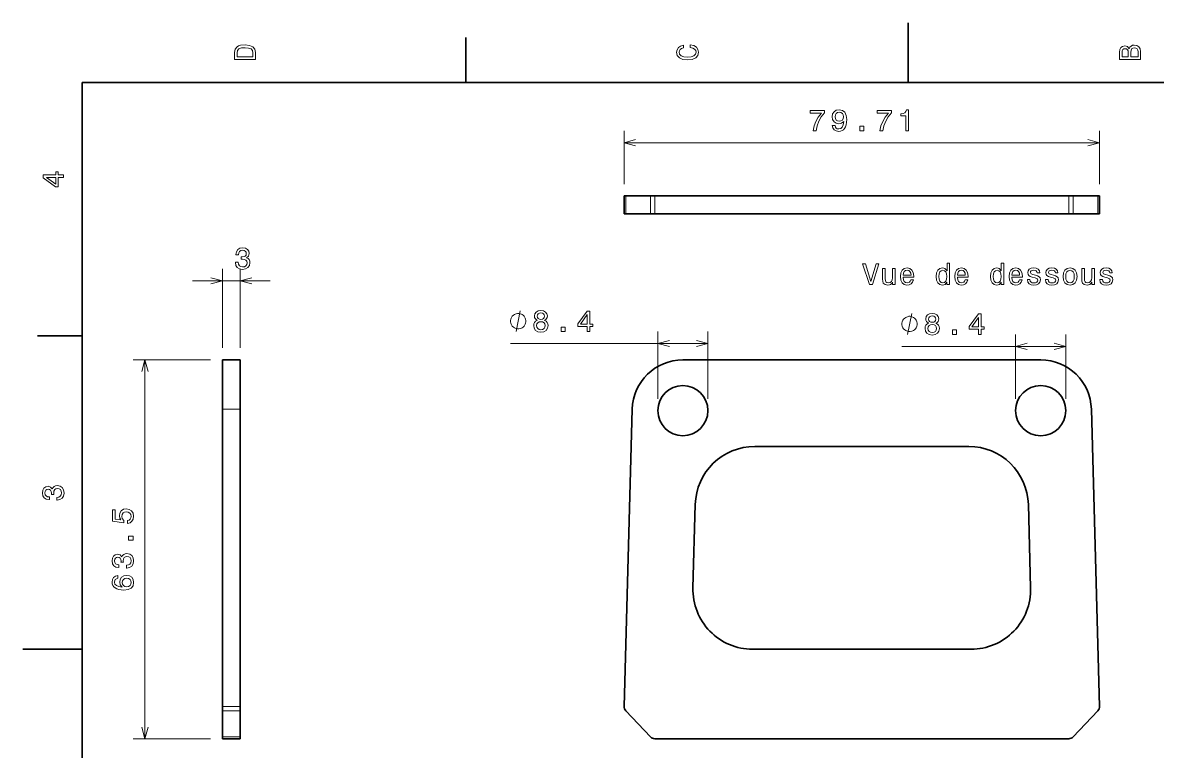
# Model space of a CAD drawing. Extents: x 0 to 297, y 0 to 210.
# Drawn here: x 0 to 190.3, y 87.9 to 210 of the extents above; entities that cross this region are included whole.
import ezdxf

# ---------------------------------------------------------------- set-up
doc = ezdxf.new("R2010")
doc.units = 0

msp = doc.modelspace()

# ---------------------------------------------------------------- linework, layer by layer
at = {"color": 7, "lineweight": 35, "ltscale": 0.25}
for p, q in [((148.5, 200), (148.5, 210)), ((10, 105), (0, 105))]:
    msp.add_line(p, q, dxfattribs=at)
at = {"color": 7, "lineweight": 35, "ltscale": 0.1875}
for p, q in [((74.300003, 200), (74.300003, 207.5)), ((10, 157.5), (2.5, 157.5))]:
    msp.add_line(p, q, dxfattribs=at)
at = {"color": 7, "lineweight": 35}
for p, q in [((287, 200), (10, 200)), ((10, 200), (10, 10)), ((175.400833, 180.955002), (105.999985, 180.955002)), ((175.400833, 177.955002), (105.999985, 177.955002)), ((110.700409, 153.481461), (170.700409, 153.481461)), ((33.487938, 145.212708), (33.487938, 95.393669)), ((36.487938, 145.212708), (36.487938, 95.393669)), ((100.847702, 95.393669), (102.203552, 145.212708)), ((179.197266, 145.212708), (180.553116, 95.393669)), ((158.631226, 138.981461), (122.769592, 138.981461)), ((122.388573, 104.981453), (159.012238, 104.981453)), ((175.400833, 89.981461), (105.999985, 89.981461))]:
    msp.add_line(p, q, dxfattribs=at)
at = {"color": 7, "lineweight": 13, "ltscale": 0.223232}
for p, q in [((100.847336, 182.955002), (100.847336, 191.884277)), ((180.553482, 182.955002), (180.553482, 191.884277))]:
    msp.add_line(p, q, dxfattribs=at)
at = {"color": 7, "lineweight": 13}
for p, q in [((100.847336, 189.884277), (180.553482, 189.884277)), ((20.50296, 89.981461), (20.50296, 153.481461))]:
    msp.add_line(p, q, dxfattribs=at)
at = {"color": 7, "lineweight": 35, "ltscale": 0.006848}
for p, q in [((100.847336, 180.955002), (101.121254, 180.955002)), ((180.279572, 180.955002), (180.553482, 180.955002)), ((100.847336, 177.955002), (101.121254, 177.955002)), ((180.279572, 177.955002), (180.553482, 177.955002))]:
    msp.add_line(p, q, dxfattribs=at)
at = {"color": 7, "lineweight": 35, "ltscale": 0.075}
for p, q in [((100.847336, 177.955002), (100.847336, 180.955002)), ((180.553482, 177.955002), (180.553482, 180.955002)), ((33.487938, 153.481461), (36.487938, 153.481461)), ((33.487938, 89.981461), (36.487938, 89.981461))]:
    msp.add_line(p, q, dxfattribs=at)
at = {"color": 7, "lineweight": 35, "ltscale": 0.103816}
for p, q in [((101.121254, 180.955002), (105.273895, 180.955002)), ((176.126923, 180.955002), (180.279572, 180.955002)), ((101.121254, 177.955002), (105.273895, 177.955002)), ((176.126923, 177.955002), (180.279572, 177.955002))]:
    msp.add_line(p, q, dxfattribs=at)
at = {"color": 7, "lineweight": 13, "ltscale": 0.075}
for p, q in [((101.121254, 180.955002), (101.121254, 177.955002)), ((105.273895, 180.955002), (105.273895, 177.955002)), ((105.999985, 180.955002), (105.999985, 177.955002)), ((175.400833, 180.955002), (175.400833, 177.955002)), ((176.126923, 180.955002), (176.126923, 177.955002)), ((180.279572, 180.955002), (180.279572, 177.955002)), ((33.487938, 145.212708), (36.487938, 145.212708)), ((33.487938, 95.393669), (36.487938, 95.393669)), ((33.487938, 94.678856), (36.487938, 94.678856)), ((33.487938, 90.293854), (36.487938, 90.293854))]:
    msp.add_line(p, q, dxfattribs=at)
at = {"color": 7, "lineweight": 35, "ltscale": 0.018152}
for p, q in [((105.273895, 180.955002), (105.999985, 180.955002)), ((175.400833, 180.955002), (176.126923, 180.955002)), ((105.273895, 177.955002), (105.999985, 177.955002)), ((175.400833, 177.955002), (176.126923, 177.955002))]:
    msp.add_line(p, q, dxfattribs=at)
at = {"color": 7, "lineweight": 13, "ltscale": 0.331441}
for p, q in [((33.487938, 155.481461), (33.487938, 168.739105)), ((36.487938, 155.481461), (36.487938, 168.739105))]:
    msp.add_line(p, q, dxfattribs=at)
at = {"color": 7, "lineweight": 13, "ltscale": 0.325}
msp.add_line((28.487938, 166.739105), (41.487938, 166.739105), dxfattribs=at)
at = {"color": 8, "lineweight": 13, "ltscale": 0.281099}
for p, q in [((106.500412, 146.981461), (106.500412, 158.225433)), ((114.900406, 146.981461), (114.900406, 158.225433))]:
    msp.add_line(p, q, dxfattribs=at)
at = {"color": 8, "lineweight": 13}
for p, q in [((81.803947, 156.225433), (114.900406, 156.225433)), ((147.42868, 155.752106), (174.900406, 155.752106))]:
    msp.add_line(p, q, dxfattribs=at)
at = {"color": 8, "lineweight": 13, "ltscale": 0.269266}
for p, q in [((166.500412, 146.981461), (166.500412, 157.752106)), ((174.900406, 146.981461), (174.900406, 157.752106))]:
    msp.add_line(p, q, dxfattribs=at)
at = {"color": 7, "lineweight": 13, "ltscale": 0.324624}
for p, q in [((31.487938, 153.481461), (18.50296, 153.481461)), ((31.487938, 89.981461), (18.50296, 89.981461))]:
    msp.add_line(p, q, dxfattribs=at)
at = {"color": 7, "lineweight": 35, "ltscale": 0.206719}
for p, q in [((33.487938, 153.481461), (33.487938, 145.212708)), ((36.487938, 153.481461), (36.487938, 145.212708))]:
    msp.add_line(p, q, dxfattribs=at)
at = {"color": 7, "lineweight": 35, "ltscale": 0.35013}
for p, q in [((112.773293, 129.25351), (112.392273, 115.25351)), ((168.627533, 129.25351), (169.008545, 115.25351))]:
    msp.add_line(p, q, dxfattribs=at)
at = {"color": 7, "lineweight": 35, "ltscale": 0.01787}
for p, q in [((33.487938, 94.678856), (33.487938, 95.393669)), ((36.487938, 94.678856), (36.487938, 95.393669))]:
    msp.add_line(p, q, dxfattribs=at)
at = {"color": 7, "lineweight": 35, "ltscale": 0.109625}
for p, q in [((33.487938, 90.293854), (33.487938, 94.678856)), ((36.487938, 90.293854), (36.487938, 94.678856))]:
    msp.add_line(p, q, dxfattribs=at)
at = {"color": 7, "lineweight": 35, "ltscale": 0.150982}
for p, q in [((101.121254, 94.678856), (105.273895, 90.293854)), ((176.126923, 90.293854), (180.279572, 94.678856))]:
    msp.add_line(p, q, dxfattribs=at)
at = {"color": 7, "lineweight": 35, "ltscale": 0.00781}
for p, q in [((33.487938, 89.981461), (33.487938, 90.293854)), ((36.487938, 89.981461), (36.487938, 90.293854))]:
    msp.add_line(p, q, dxfattribs=at)
at = {"color": 7, "lineweight": 13}
for points in [[(35.533215, 204.994965), (35.533215, 203.829971), (39.033215, 203.829971), (39.033215, 204.994965), (38.922264, 205.544678), (38.584366, 205.953171), (38.034657, 206.205338), (37.283215, 206.296112), (36.516644, 206.215424), (36.21405, 206.114563), (35.971977, 205.973343), (35.644165, 205.56485), (35.563473, 205.297562)], [(35.951801, 204.959656), (36.027451, 205.342941), (36.259438, 205.605194), (36.672985, 205.761536), (37.283215, 205.811966), (37.873272, 205.756485), (38.286816, 205.600143), (38.533936, 205.332855), (38.614628, 204.959656), (38.614628, 204.298996), (35.951801, 204.298996)], [(111.93206, 205.817017), (112.35569, 205.716141), (112.658287, 205.549713), (112.844887, 205.317734), (112.905403, 205.045395), (112.814629, 204.71759), (112.54229, 204.460388), (112.098488, 204.28891), (111.483215, 204.233429), (110.872986, 204.28891), (110.424141, 204.455338), (110.151802, 204.71254), (110.055984, 205.045395), (110.106415, 205.287476), (110.247627, 205.494247), (110.474571, 205.655624), (110.787247, 205.766571), (110.787247, 206.245682), (110.308144, 206.094391), (109.94503, 205.832138), (109.718086, 205.474075), (109.637398, 205.045395), (109.763474, 204.510818), (110.116501, 204.10231), (110.696472, 203.840057), (111.483215, 203.749283), (112.269958, 203.840057), (112.84993, 204.10231), (113.208, 204.510818), (113.329041, 205.045395), (113.233215, 205.51442), (112.965927, 205.892654), (112.527161, 206.159943), (111.93206, 206.301163)], [(185.542007, 205.630417), (185.249496, 205.983429), (185.052811, 206.074219), (184.81073, 206.104477), (184.432495, 206.03891), (184.160156, 205.842224), (183.993729, 205.524506), (183.933212, 205.080704), (183.933212, 203.835022), (187.433212, 203.835022), (187.433212, 205.151306), (187.36261, 205.620331), (187.155838, 205.968307), (186.828018, 206.185165), (186.384216, 206.260818), (186.08667, 206.215424), (185.839554, 206.094391), (185.65799, 205.897705)], [(185.385666, 204.984879), (185.385666, 204.298996), (184.351807, 204.298996), (184.351807, 205.025223), (184.382065, 205.297562), (184.472839, 205.489197), (184.629181, 205.605194), (184.86116, 205.645538), (185.093155, 205.600143), (185.254532, 205.479111), (185.355408, 205.272339)], [(187.014618, 205.095825), (187.014618, 204.298996), (185.809296, 204.298996), (185.809296, 205.050446), (185.844589, 205.368164), (185.9505, 205.595108), (186.132065, 205.731277), (186.394302, 205.776657), (186.671692, 205.731277), (186.863327, 205.605194), (186.979324, 205.393372)], [(132.527359, 191.884277), (133.036713, 191.884277), (133.20314, 192.716415), (133.495651, 193.493073), (133.909195, 194.214249), (134.448822, 194.890045), (134.448822, 195.308624), (132.048248, 195.308624), (132.048248, 194.849701), (133.964676, 194.849701), (133.409912, 194.168854), (132.991333, 193.457764), (132.698822, 192.701279)], [(135.754013, 192.751709), (135.829666, 192.353302), (136.046524, 192.045654), (136.389465, 191.854019), (136.843353, 191.783417), (137.1409, 191.81871), (137.408188, 191.9095), (137.635132, 192.065826), (137.826782, 192.287735), (137.978073, 192.565109), (138.08902, 192.908051), (138.154587, 193.301422), (138.17981, 193.75531), (138.09407, 194.466415), (137.846954, 194.985855), (137.453583, 195.298538), (136.913956, 195.4095), (136.419724, 195.31871), (136.046524, 195.076645), (135.804443, 194.703445), (135.723755, 194.234421), (135.804443, 193.750275), (136.041473, 193.382111), (136.394501, 193.150131), (136.843353, 193.074478), (137.317413, 193.170303), (137.675476, 193.462814), (137.594788, 192.903015), (137.433411, 192.504593), (137.186295, 192.267563), (136.848389, 192.19191), (136.586151, 192.227219), (136.394501, 192.338165), (136.268417, 192.514679), (136.217987, 192.751709)], [(136.212952, 194.239471), (136.263382, 194.552139), (136.404587, 194.799255), (136.626495, 194.955597), (136.913956, 195.011078), (137.211502, 194.955597), (137.438446, 194.799255), (137.579666, 194.55719), (137.635132, 194.244507), (137.579666, 193.926788), (137.438446, 193.689758), (137.206467, 193.543503), (136.898819, 193.493073), (136.621445, 193.543503), (136.404587, 193.689758), (136.263382, 193.921738)], [(143.735428, 191.884277), (144.244781, 191.884277), (144.411209, 192.716415), (144.70372, 193.493073), (145.117264, 194.214249), (145.656891, 194.890045), (145.656891, 195.308624), (143.256317, 195.308624), (143.256317, 194.849701), (145.172745, 194.849701), (144.617981, 194.168854), (144.199402, 193.457764), (143.906891, 192.701279)], [(148.08168, 191.884277), (148.540604, 191.884277), (148.540604, 195.4095), (148.197678, 195.4095), (148.106888, 195.101852), (147.925339, 194.895081), (147.647964, 194.774048), (147.264679, 194.733704), (147.264679, 194.375626), (148.08168, 194.375626)], [(140.352432, 191.884277), (141.048386, 191.884277), (141.048386, 192.635712), (140.352432, 192.635712)], [(6.833213, 184.02739), (6.833213, 184.481277), (5.965778, 184.481277), (5.965778, 184.98056), (5.56232, 184.98056), (5.56232, 184.481277), (3.408862, 184.481277), (3.408862, 184.022339), (5.521974, 182.489197), (5.965778, 182.489197), (5.965778, 184.02739)], [(5.56232, 182.912827), (3.993876, 184.02739), (5.56232, 184.02739)], [(35.666943, 169.838531), (35.666943, 169.803223), (35.747635, 169.319077), (35.984665, 168.955963), (36.357864, 168.723969), (36.8521, 168.638245), (37.376598, 168.723969), (37.76997, 168.945877), (38.022129, 169.298904), (38.112907, 169.752792), (38.072563, 170.050354), (37.961613, 170.292419), (37.780056, 170.479019), (37.537979, 170.615189), (37.865791, 170.887512), (37.981785, 171.321228), (37.906136, 171.7146), (37.689278, 172.012161), (37.33625, 172.198761), (36.8521, 172.264313), (36.398209, 172.183624), (36.050228, 171.961731), (35.823284, 171.608704), (35.747635, 171.139679), (35.747635, 171.10437), (36.19648, 171.10437), (36.236828, 171.427155), (36.36795, 171.659134), (36.579765, 171.800354), (36.877319, 171.850769), (37.139565, 171.810425), (37.331207, 171.704529), (37.447201, 171.533051), (37.492592, 171.301056), (37.447201, 171.053955), (37.326164, 170.887512), (37.114349, 170.786652), (36.826885, 170.756393), (36.630199, 170.761444), (36.630199, 170.363022), (36.877319, 170.373108), (37.195042, 170.327728), (37.432072, 170.206696), (37.573284, 170.01001), (37.623714, 169.752792), (37.568237, 169.460297), (37.421986, 169.243439), (37.189999, 169.107269), (36.882362, 169.061874), (36.564636, 169.112305), (36.332649, 169.263611), (36.186394, 169.505676), (36.13092, 169.838531)], [(143.095947, 169.603424), (142.218414, 166.622864), (141.315689, 169.603424), (140.836578, 169.603424), (141.966263, 166.098373), (142.470581, 166.098373), (143.575043, 169.603424)], [(154.982834, 166.516968), (154.982834, 166.098373), (155.426636, 166.098373), (155.426636, 169.719406), (154.987869, 169.719406), (154.987869, 168.393036), (154.649979, 168.776321), (154.443207, 168.867111), (154.206177, 168.902405), (153.777496, 168.801544), (153.444641, 168.519119), (153.227783, 168.065231), (153.152145, 167.455002), (153.227783, 166.844772), (153.444641, 166.385834), (153.777496, 166.098373), (154.206177, 166.002548), (154.443207, 166.037857), (154.655014, 166.128632)], [(164.090897, 166.516968), (164.090897, 166.098373), (164.534698, 166.098373), (164.534698, 169.719406), (164.095947, 169.719406), (164.095947, 168.393036), (163.758041, 168.776321), (163.55127, 168.867111), (163.31424, 168.902405), (162.885574, 168.801544), (162.552719, 168.519119), (162.335861, 168.065231), (162.260208, 167.455002), (162.335861, 166.844772), (162.552719, 166.385834), (162.885574, 166.098373), (163.31424, 166.002548), (163.55127, 166.037857), (163.763092, 166.128632)], [(146.298386, 168.80658), (145.854584, 168.80658), (145.854584, 167.243179), (145.804153, 166.880081), (145.657898, 166.617828), (145.430954, 166.456436), (145.133408, 166.406006), (144.896378, 166.44635), (144.745071, 166.567398), (144.659348, 166.77417), (144.639175, 167.066666), (144.639175, 168.80658), (144.195374, 168.80658), (144.195374, 167.026321), (144.210495, 166.668259), (144.30632, 166.370712), (144.598831, 166.098373), (145.067841, 166.002548), (145.320007, 166.037857), (145.536865, 166.128632), (145.723465, 166.284973), (145.874756, 166.511917), (145.874756, 166.098373), (146.298386, 166.098373)], [(147.634842, 167.323883), (149.410065, 167.323883), (149.4151, 167.530655), (149.334412, 168.110626), (149.112518, 168.544342), (148.759491, 168.80658), (148.290466, 168.902405), (147.831528, 168.801544), (147.4785, 168.519119), (147.251556, 168.060196), (147.170868, 167.455002), (147.246521, 166.834686), (147.473465, 166.380798), (147.821442, 166.098373), (148.27533, 166.002548), (148.668701, 166.068115), (148.99147, 166.239578), (149.2285, 166.511917), (149.36467, 166.875031), (148.925919, 166.875031), (148.835129, 166.673294), (148.70401, 166.522003), (148.330811, 166.40097), (148.04335, 166.456436), (147.826492, 166.63295), (147.685272, 166.920425), (147.634842, 167.308746)], [(147.634842, 167.697083), (147.690323, 168.045059), (147.826492, 168.302261), (148.033264, 168.458603), (148.305603, 168.514084), (148.572891, 168.458603), (148.779663, 168.302261), (148.905746, 168.045059), (148.951126, 167.697083)], [(154.281815, 168.503998), (154.574326, 168.43338), (154.796234, 168.236694), (154.927353, 167.90889), (154.977783, 167.455002), (154.927353, 166.996063), (154.796234, 166.668259), (154.574326, 166.466522), (154.281815, 166.40097), (154.00444, 166.466522), (153.792633, 166.668259), (153.651413, 167.001114), (153.606033, 167.455002), (153.651413, 167.903854), (153.792633, 168.231659), (154.00444, 168.43338)], [(156.74292, 167.323883), (158.518127, 167.323883), (158.523178, 167.530655), (158.44249, 168.110626), (158.220581, 168.544342), (157.867554, 168.80658), (157.398529, 168.902405), (156.939606, 168.801544), (156.586578, 168.519119), (156.359634, 168.060196), (156.278946, 167.455002), (156.354584, 166.834686), (156.581528, 166.380798), (156.92952, 166.098373), (157.383408, 166.002548), (157.776779, 166.068115), (158.099548, 166.239578), (158.336578, 166.511917), (158.472748, 166.875031), (158.033981, 166.875031), (157.943207, 166.673294), (157.812073, 166.522003), (157.438889, 166.40097), (157.151413, 166.456436), (156.934555, 166.63295), (156.79335, 166.920425), (156.74292, 167.308746)], [(156.74292, 167.697083), (156.798386, 168.045059), (156.934555, 168.302261), (157.141327, 168.458603), (157.413666, 168.514084), (157.680954, 168.458603), (157.887726, 168.302261), (158.013809, 168.045059), (158.059204, 167.697083)], [(163.389893, 168.503998), (163.682404, 168.43338), (163.904297, 168.236694), (164.035431, 167.90889), (164.085861, 167.455002), (164.035431, 166.996063), (163.904297, 166.668259), (163.682404, 166.466522), (163.389893, 166.40097), (163.112518, 166.466522), (162.900696, 166.668259), (162.759491, 167.001114), (162.714096, 167.455002), (162.759491, 167.903854), (162.900696, 168.231659), (163.112518, 168.43338)], [(165.850983, 167.323883), (167.626205, 167.323883), (167.631241, 167.530655), (167.550552, 168.110626), (167.328644, 168.544342), (166.975632, 168.80658), (166.506607, 168.902405), (166.047668, 168.801544), (165.694641, 168.519119), (165.467697, 168.060196), (165.387009, 167.455002), (165.462662, 166.834686), (165.689606, 166.380798), (166.037582, 166.098373), (166.49147, 166.002548), (166.884842, 166.068115), (167.207611, 166.239578), (167.444641, 166.511917), (167.580811, 166.875031), (167.142059, 166.875031), (167.05127, 166.673294), (166.920151, 166.522003), (166.546951, 166.40097), (166.259491, 166.456436), (166.042633, 166.63295), (165.901413, 166.920425), (165.850983, 167.308746)], [(165.850983, 167.697083), (165.906464, 168.045059), (166.042633, 168.302261), (166.249405, 168.458603), (166.521729, 168.514084), (166.789032, 168.458603), (166.995804, 168.302261), (167.121887, 168.045059), (167.167267, 167.697083)], [(169.825043, 167.67691), (169.396378, 167.777771), (169.078644, 167.893768), (168.972748, 168.130798), (169.003006, 168.297226), (169.108917, 168.418259), (169.28038, 168.493912), (169.527496, 168.52417), (169.764526, 168.493912), (169.951126, 168.403122), (170.072174, 168.266968), (170.122604, 168.085403), (170.55632, 168.085403), (170.55632, 168.09549), (170.480667, 168.423294), (170.273895, 168.680511), (169.951126, 168.841888), (169.527496, 168.902405), (169.098816, 168.841888), (168.786148, 168.675461), (168.589462, 168.428345), (168.528931, 168.115662), (168.574326, 167.813065), (168.715546, 167.601257), (168.947525, 167.449951), (169.285431, 167.344055), (169.779663, 167.223007), (170.082245, 167.096939), (170.162949, 166.996063), (170.193207, 166.844772), (170.147812, 166.658173), (170.026779, 166.516968), (169.830093, 166.426178), (169.567841, 166.39592), (169.290466, 166.426178), (169.088745, 166.532089), (168.952576, 166.703568), (168.897095, 166.940598), (168.468414, 166.940598), (168.539032, 166.53714), (168.745804, 166.244629), (169.073608, 166.068115), (169.527496, 166.002548), (170.001556, 166.068115), (170.349548, 166.244629), (170.561356, 166.527054), (170.637009, 166.895203), (170.581528, 167.212921), (170.425186, 167.429779), (170.167984, 167.570999)], [(172.861069, 167.67691), (172.432404, 167.777771), (172.11467, 167.893768), (172.008759, 168.130798), (172.039032, 168.297226), (172.144928, 168.418259), (172.316406, 168.493912), (172.563522, 168.52417), (172.800552, 168.493912), (172.987152, 168.403122), (173.108185, 168.266968), (173.15863, 168.085403), (173.592346, 168.085403), (173.592346, 168.09549), (173.516693, 168.423294), (173.309921, 168.680511), (172.987152, 168.841888), (172.563522, 168.902405), (172.134842, 168.841888), (171.822174, 168.675461), (171.625488, 168.428345), (171.564957, 168.115662), (171.610352, 167.813065), (171.751556, 167.601257), (171.983551, 167.449951), (172.321442, 167.344055), (172.815674, 167.223007), (173.118271, 167.096939), (173.198975, 166.996063), (173.229218, 166.844772), (173.183838, 166.658173), (173.062805, 166.516968), (172.866119, 166.426178), (172.603867, 166.39592), (172.326492, 166.426178), (172.124756, 166.532089), (171.988586, 166.703568), (171.933121, 166.940598), (171.50444, 166.940598), (171.575043, 166.53714), (171.781815, 166.244629), (172.109634, 166.068115), (172.563522, 166.002548), (173.037582, 166.068115), (173.385559, 166.244629), (173.597382, 166.527054), (173.673035, 166.895203), (173.617554, 167.212921), (173.461212, 167.429779), (173.20401, 167.570999)], [(174.439606, 167.449951), (174.520294, 166.834686), (174.752289, 166.380798), (175.120438, 166.098373), (175.61467, 166.002548), (176.103867, 166.098373), (176.472015, 166.375748), (176.70401, 166.829636), (176.789749, 167.449951), (176.70401, 168.065231), (176.472015, 168.52417), (176.103867, 168.801544), (175.61467, 168.902405), (175.120438, 168.801544), (174.752289, 168.519119), (174.520294, 168.065231)], [(174.893494, 167.455002), (174.938873, 167.90889), (175.080093, 168.236694), (175.307037, 168.438431), (175.61467, 168.509033), (175.917267, 168.438431), (176.144211, 168.241745), (176.285431, 167.90889), (176.335846, 167.455002), (176.285431, 166.996063), (176.144211, 166.663208), (175.917267, 166.461487), (175.61467, 166.39592), (175.307037, 166.461487), (175.080093, 166.663208), (174.938873, 166.996063)], [(179.694641, 168.80658), (179.250839, 168.80658), (179.250839, 167.243179), (179.200409, 166.880081), (179.054153, 166.617828), (178.827209, 166.456436), (178.529663, 166.406006), (178.292633, 166.44635), (178.141327, 166.567398), (178.055588, 166.77417), (178.035416, 167.066666), (178.035416, 168.80658), (177.591614, 168.80658), (177.591614, 167.026321), (177.60675, 166.668259), (177.702576, 166.370712), (177.995071, 166.098373), (178.464096, 166.002548), (178.716248, 166.037857), (178.933121, 166.128632), (179.11972, 166.284973), (179.271011, 166.511917), (179.271011, 166.098373), (179.694641, 166.098373)], [(181.969147, 167.67691), (181.540466, 167.777771), (181.222748, 167.893768), (181.116837, 168.130798), (181.147095, 168.297226), (181.252991, 168.418259), (181.424469, 168.493912), (181.671585, 168.52417), (181.908615, 168.493912), (182.095215, 168.403122), (182.216248, 168.266968), (182.266693, 168.085403), (182.700409, 168.085403), (182.700409, 168.09549), (182.624756, 168.423294), (182.417984, 168.680511), (182.095215, 168.841888), (181.671585, 168.902405), (181.24292, 168.841888), (180.930237, 168.675461), (180.733551, 168.428345), (180.673035, 168.115662), (180.718414, 167.813065), (180.859619, 167.601257), (181.091614, 167.449951), (181.429504, 167.344055), (181.923752, 167.223007), (182.226349, 167.096939), (182.307037, 166.996063), (182.337296, 166.844772), (182.291901, 166.658173), (182.170868, 166.516968), (181.974182, 166.426178), (181.711929, 166.39592), (181.434555, 166.426178), (181.232819, 166.532089), (181.096664, 166.703568), (181.041183, 166.940598), (180.612518, 166.940598), (180.683105, 166.53714), (180.889893, 166.244629), (181.217697, 166.068115), (181.671585, 166.002548), (182.145645, 166.068115), (182.493637, 166.244629), (182.705444, 166.527054), (182.781097, 166.895203), (182.725616, 167.212921), (182.569275, 167.429779), (182.312073, 167.570999)], [(5.73379, 129.979111), (5.769093, 129.979111), (6.253242, 130.059799), (6.616354, 130.296829), (6.848343, 130.670029), (6.934078, 131.164276), (6.848343, 131.688766), (6.626441, 132.082138), (6.273415, 132.334305), (5.819525, 132.425079), (5.521974, 132.384735), (5.279899, 132.273788), (5.0933, 132.092224), (4.957133, 131.850143), (4.684798, 132.177963), (4.251081, 132.293961), (3.857709, 132.218307), (3.560158, 132.00145), (3.373559, 131.648422), (3.307997, 131.164276), (3.388689, 130.710388), (3.610591, 130.362396), (3.963617, 130.135452), (4.432637, 130.059799), (4.46794, 130.059799), (4.46794, 130.508652), (4.145173, 130.548996), (3.913184, 130.680115), (3.771974, 130.891937), (3.721542, 131.189484), (3.761888, 131.451736), (3.867795, 131.643372), (4.039265, 131.759369), (4.271254, 131.804764), (4.518372, 131.759369), (4.684798, 131.638336), (4.785663, 131.426514), (4.815922, 131.139053), (4.810879, 130.942368), (5.209294, 130.942368), (5.199208, 131.189484), (5.244596, 131.507217), (5.365634, 131.744247), (5.56232, 131.885452), (5.819525, 131.935883), (6.112032, 131.880417), (6.328891, 131.734161), (6.465058, 131.502167), (6.510447, 131.194534), (6.460014, 130.876801), (6.308718, 130.644821), (6.066643, 130.498566), (5.73379, 130.443085)], [(17.590137, 126.084778), (18.003681, 126.195724), (18.326447, 126.442841), (18.528177, 126.805954), (18.603825, 127.269936), (18.513046, 127.779297), (18.265928, 128.177719), (17.872557, 128.429871), (17.368235, 128.525696), (16.899214, 128.439972), (16.531059, 128.197891), (16.294027, 127.819649), (16.208292, 127.33046), (16.26881, 126.952209), (16.435238, 126.659706), (15.492153, 126.800919), (15.492153, 128.334061), (15.078609, 128.334061), (15.078609, 126.46302), (16.934517, 126.185638), (16.934517, 126.589096), (16.697485, 126.881607), (16.61175, 127.254807), (16.667225, 127.577576), (16.828609, 127.824692), (17.075727, 127.981033), (17.393452, 128.036499), (17.711174, 127.981033), (17.958292, 127.819649), (18.114632, 127.572525), (18.170109, 127.254807), (18.134806, 126.987518), (18.01881, 126.780746), (17.837254, 126.62944), (17.590137, 126.553802)], [(18.50296, 123.251495), (18.50296, 123.947456), (17.75152, 123.947456), (17.75152, 123.251495)], [(17.403538, 118.59256), (17.438839, 118.59256), (17.922989, 118.673248), (18.286102, 118.910278), (18.518089, 119.283478), (18.603825, 119.77771), (18.518089, 120.302208), (18.296188, 120.69558), (17.943163, 120.947746), (17.489273, 121.038521), (17.191721, 120.998177), (16.949646, 120.887222), (16.763046, 120.705673), (16.626881, 120.463593), (16.354546, 120.791405), (15.920828, 120.907394), (15.527456, 120.831749), (15.229906, 120.614891), (15.043306, 120.261864), (14.977744, 119.77771), (15.058436, 119.323822), (15.280338, 118.975845), (15.633364, 118.748894), (16.102385, 118.673248), (16.137688, 118.673248), (16.137688, 119.122093), (15.81492, 119.162445), (15.582932, 119.293564), (15.441722, 119.505379), (15.391289, 119.802933), (15.431635, 120.065178), (15.537542, 120.256821), (15.709013, 120.372818), (15.941001, 120.418205), (16.188118, 120.372818), (16.354546, 120.251778), (16.45541, 120.039963), (16.48567, 119.752502), (16.480627, 119.555817), (16.879042, 119.555817), (16.868956, 119.802933), (16.914345, 120.120651), (17.035381, 120.357681), (17.232067, 120.498894), (17.489273, 120.549332), (17.78178, 120.493851), (17.998638, 120.347595), (18.134806, 120.115608), (18.180195, 119.807976), (18.129761, 119.49025), (17.978466, 119.258263), (17.736389, 119.112007), (17.403538, 119.056534)], [(15.946045, 117.337799), (15.537542, 117.241982), (15.234949, 117.020081), (15.043306, 116.677139), (14.977744, 116.233337), (15.013047, 115.935783), (15.108869, 115.678581), (15.265208, 115.45163), (15.48711, 115.259995), (15.764488, 115.108696), (16.102385, 114.997742), (16.500799, 114.927139), (16.949646, 114.906967), (17.665785, 114.987656), (18.185238, 115.234772), (18.497917, 115.633194), (18.603825, 116.177856), (18.513046, 116.667053), (18.276016, 117.040253), (17.902817, 117.282326), (17.428753, 117.368057), (16.949646, 117.282326), (16.581491, 117.050339), (16.349503, 116.692268), (16.26881, 116.248466), (16.369675, 115.769356), (16.657139, 115.411285), (16.102385, 115.486938), (15.70397, 115.648315), (15.466938, 115.895439), (15.386246, 116.23838), (15.426592, 116.49054), (15.532499, 116.682182), (15.709013, 116.808258), (15.946045, 116.873825)], [(17.433796, 116.878868), (17.75152, 116.823395), (17.993595, 116.682182), (18.154978, 116.455238), (18.20541, 116.172813), (18.154978, 115.875267), (17.998638, 115.648315), (17.756563, 115.502068), (17.438839, 115.45668), (17.12616, 115.507111), (16.889128, 115.648315), (16.737831, 115.88031), (16.682356, 116.192993), (16.737831, 116.465324), (16.884085, 116.682182), (17.121117, 116.823395)]]:
    msp.add_lwpolyline(points, close=True, dxfattribs=at)
for points in [[(102.77919, 190.401917), (100.847336, 189.884277), (102.77919, 189.366638)], [(178.621628, 189.366638), (180.553482, 189.884277), (178.621628, 190.401917)], [(31.556087, 166.221466), (33.487938, 166.739105), (31.556087, 167.256744)], [(38.419788, 167.256744), (36.487938, 166.739105), (38.419788, 166.221466)], [(21.020599, 151.549606), (20.50296, 153.481461), (19.985323, 151.549606)], [(19.985323, 91.913315), (20.50296, 89.981461), (21.020599, 91.913315)]]:
    msp.add_lwpolyline(points, dxfattribs=at)
at = {"color": 8, "lineweight": 13}
for points in [[(82.737282, 158.225433), (83.437279, 161.725433)], [(148.362015, 157.752106), (149.062012, 161.252106)], [(108.432266, 156.743073), (106.500412, 156.225433), (108.432266, 155.707794)], [(112.968559, 155.707794), (114.900406, 156.225433), (112.968559, 156.743073)], [(168.432266, 156.269745), (166.500412, 155.752106), (168.432266, 155.234467)], [(172.968552, 155.234467), (174.900406, 155.752106), (172.968552, 156.269745)]]:
    msp.add_lwpolyline(points, dxfattribs=at)
for points in [[(86.26326, 160.111603), (86.006058, 159.970398), (85.829544, 159.773712), (85.718597, 159.526581), (85.683289, 159.229034), (85.763985, 158.780182), (85.995972, 158.432205), (86.374214, 158.210297), (86.888626, 158.124573), (87.397995, 158.210297), (87.77623, 158.432205), (88.008224, 158.780182), (88.093956, 159.229034), (88.053612, 159.526581), (87.947708, 159.773712), (87.766144, 159.970398), (87.513985, 160.111603), (87.715714, 160.232635), (87.856926, 160.399063), (87.942657, 160.6008), (87.972916, 160.8479), (87.892227, 161.205978), (87.680412, 161.493439), (87.337471, 161.680054), (86.888626, 161.750641), (86.434738, 161.680054), (86.091797, 161.493439), (85.874939, 161.205978), (85.799286, 160.8479), (85.824509, 160.6008), (85.91024, 160.399063)], [(84.370613, 159.975433), (84.370613, 160.092102), (84.312279, 160.325439), (84.253952, 160.500427), (84.195618, 160.617096), (84.078949, 160.792099), (83.903946, 160.967102), (83.728943, 161.083771), (83.612282, 161.14209), (83.437279, 161.200439), (83.203949, 161.258759), (83.08728, 161.258759), (82.970612, 161.258759), (82.737282, 161.200439), (82.562279, 161.14209), (82.445618, 161.083771), (82.270615, 160.967102), (82.095612, 160.792099), (81.978943, 160.617096), (81.920609, 160.500427), (81.862282, 160.325439), (81.803947, 160.092102), (81.803947, 159.975433), (81.803947, 159.858765), (81.862282, 159.625427), (81.920609, 159.450439), (81.978943, 159.333771), (82.095612, 159.158768), (82.270615, 158.983765), (82.445618, 158.867096), (82.562279, 158.808777), (82.737282, 158.750427), (82.970612, 158.692108), (83.08728, 158.692108), (83.203949, 158.692108), (83.437279, 158.750427), (83.612282, 158.808777), (83.728943, 158.867096), (83.903946, 158.983765), (84.078949, 159.158768), (84.195618, 159.333771), (84.253952, 159.450439), (84.312279, 159.625427), (84.370613, 159.858765)], [(86.167442, 159.23912), (86.21283, 159.506409), (86.359085, 159.708145), (86.586029, 159.839264), (86.888626, 159.884659), (87.186172, 159.839264), (87.413116, 159.708145), (87.559372, 159.506409), (87.609802, 159.23912), (87.559372, 158.95166), (87.413116, 158.734802), (87.186172, 158.593597), (86.888626, 158.548203), (86.586029, 158.593597), (86.359085, 158.734802), (86.21283, 158.95166)], [(86.278397, 160.807556), (86.318741, 161.029465), (86.439774, 161.200928), (86.631424, 161.306854), (86.888626, 161.347198), (87.140785, 161.306854), (87.332428, 161.200928), (87.453461, 161.029465), (87.498856, 160.807556), (87.453461, 160.580627), (87.332428, 160.404114), (87.140785, 160.288116), (86.888626, 160.252808), (86.631424, 160.293152), (86.439774, 160.404114), (86.318741, 160.580627)], [(94.638046, 158.225433), (95.091934, 158.225433), (95.091934, 159.092865), (95.591217, 159.092865), (95.591217, 159.496338), (95.091934, 159.496338), (95.091934, 161.64978), (94.633003, 161.64978), (93.099869, 159.536682), (93.099869, 159.092865), (94.638046, 159.092865)], [(93.523499, 159.496338), (94.638046, 161.064774), (94.638046, 159.496338)], [(149.995346, 159.502106), (149.995346, 159.618774), (149.937012, 159.852112), (149.878677, 160.0271), (149.820343, 160.143768), (149.703674, 160.318771), (149.528687, 160.493774), (149.353683, 160.610443), (149.237015, 160.668762), (149.062012, 160.727112), (148.828674, 160.785431), (148.712021, 160.785431), (148.595352, 160.785431), (148.362015, 160.727112), (148.187012, 160.668762), (148.070343, 160.610443), (147.895355, 160.493774), (147.720352, 160.318771), (147.603683, 160.143768), (147.545349, 160.0271), (147.487015, 159.852112), (147.42868, 159.618774), (147.42868, 159.502106), (147.42868, 159.385437), (147.487015, 159.1521), (147.545349, 158.977112), (147.603683, 158.860443), (147.720352, 158.68544), (147.895355, 158.510437), (148.070343, 158.393768), (148.187012, 158.335449), (148.362015, 158.2771), (148.595352, 158.218781), (148.712021, 158.218781), (148.828674, 158.218781), (149.062012, 158.2771), (149.237015, 158.335449), (149.353683, 158.393768), (149.528687, 158.510437), (149.703674, 158.68544), (149.820343, 158.860443), (149.878677, 158.977112), (149.937012, 159.1521), (149.995346, 159.385437)], [(151.888, 159.638275), (151.630798, 159.49707), (151.454285, 159.300385), (151.343323, 159.053253), (151.308029, 158.755707), (151.388718, 158.306854), (151.620712, 157.958878), (151.998947, 157.736969), (152.513367, 157.651245), (153.02272, 157.736969), (153.40097, 157.958878), (153.63295, 158.306854), (153.718689, 158.755707), (153.678345, 159.053253), (153.572433, 159.300385), (153.390884, 159.49707), (153.138718, 159.638275), (153.340454, 159.759308), (153.481659, 159.925735), (153.567398, 160.127472), (153.597656, 160.374573), (153.516968, 160.732651), (153.305145, 161.020111), (152.962204, 161.206726), (152.513367, 161.277313), (152.059464, 161.206726), (151.716522, 161.020111), (151.499664, 160.732651), (151.424026, 160.374573), (151.449234, 160.127472), (151.534973, 159.925735)], [(151.903122, 160.334229), (151.943481, 160.556137), (152.064514, 160.7276), (152.256149, 160.833527), (152.513367, 160.873871), (152.765518, 160.833527), (152.957169, 160.7276), (153.078201, 160.556137), (153.123596, 160.334229), (153.078201, 160.1073), (152.957169, 159.930786), (152.765518, 159.814789), (152.513367, 159.77948), (152.256149, 159.819824), (152.064514, 159.930786), (151.943481, 160.1073)], [(160.262787, 157.752106), (160.716675, 157.752106), (160.716675, 158.619537), (161.215958, 158.619537), (161.215958, 159.02301), (160.716675, 159.02301), (160.716675, 161.176453), (160.257736, 161.176453), (158.724594, 159.063354), (158.724594, 158.619537), (160.262787, 158.619537)], [(159.148224, 159.02301), (160.262787, 160.591446), (160.262787, 159.02301)], [(90.276665, 158.225433), (90.972626, 158.225433), (90.972626, 158.976868), (90.276665, 158.976868)], [(151.792175, 158.765793), (151.83757, 159.033081), (151.983826, 159.234818), (152.21077, 159.365936), (152.513367, 159.411331), (152.810913, 159.365936), (153.037857, 159.234818), (153.184113, 159.033081), (153.234543, 158.765793), (153.184113, 158.478333), (153.037857, 158.261475), (152.810913, 158.12027), (152.513367, 158.074875), (152.21077, 158.12027), (151.983826, 158.261475), (151.83757, 158.478333)], [(155.901398, 157.752106), (156.597366, 157.752106), (156.597366, 158.50354), (155.901398, 158.50354)]]:
    msp.add_lwpolyline(points, close=True, dxfattribs=at)
at = {"color": 7, "lineweight": 35}
for centre in [(110.700409, 144.981461), (170.700409, 144.981461)]:
    msp.add_circle(centre, 4.2, dxfattribs=at)
for centre, radius, start, end in [((110.700409, 144.981461), 8.5, 90.000003, 178.441055), ((170.700409, 144.981461), 8.5, 1.558949, 90.000003), ((122.769592, 128.981461), 10, 90.000003, 178.441055), ((158.631226, 128.981461), 10, 1.558949, 90.000003), ((122.388573, 114.981453), 10, 178.441055, 269.999997), ((159.012238, 114.981453), 10, 269.999997, 1.558949), ((101.847336, 95.366463), 1, 178.441055, 223.44105), ((179.553482, 95.366463), 1, 316.558948, 1.558949), ((105.999985, 90.981461), 1, 223.44105, 269.999997), ((175.400833, 90.981461), 1, 269.999997, 316.558948)]:
    msp.add_arc(centre, radius, start, end, dxfattribs=at)

doc.saveas('drawing.dxf')
